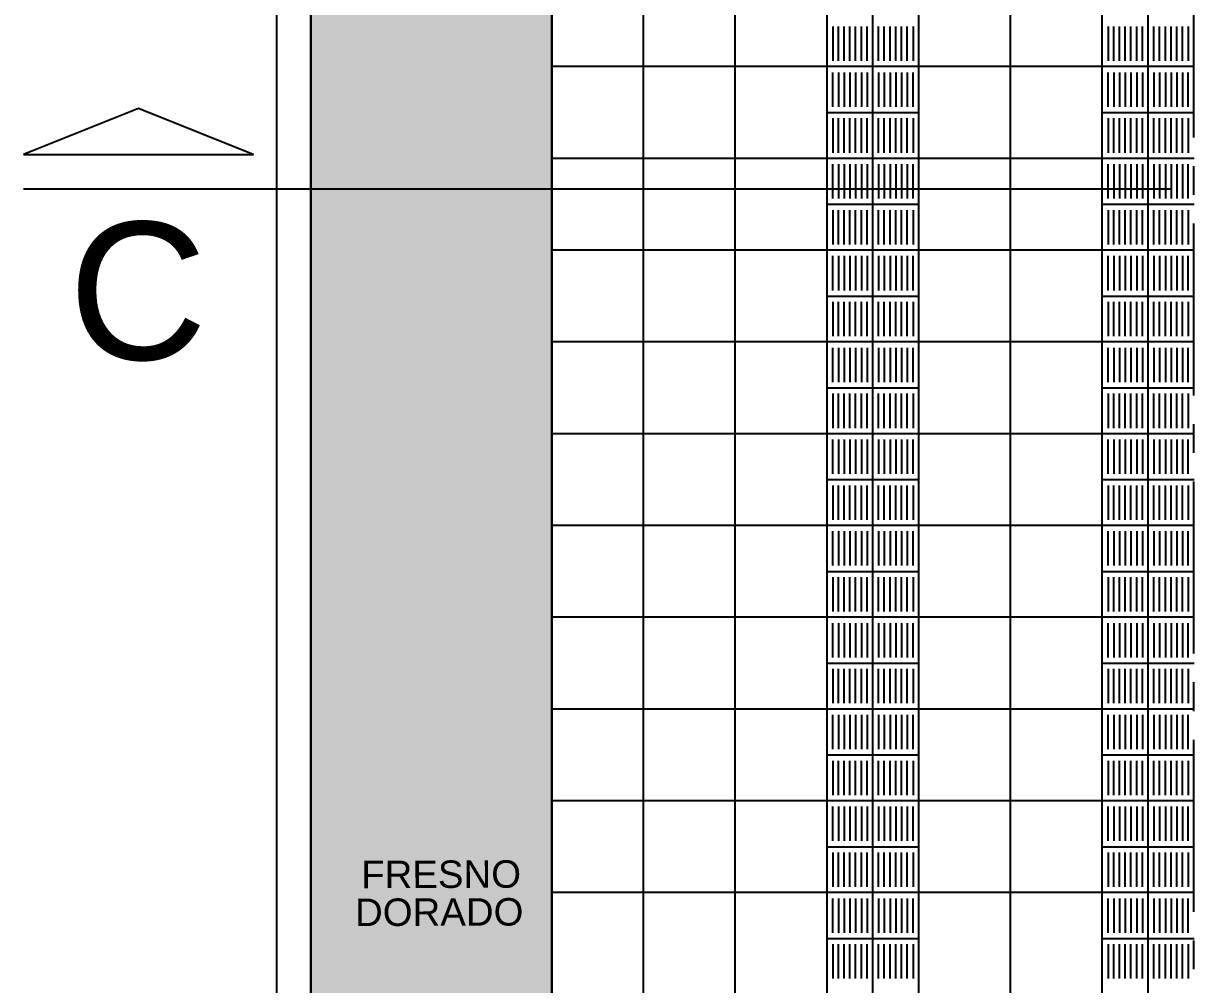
# Model space of a CAD drawing. Header units: inches. Extents: x -309 to 190, y -1585 to -1350.
# Drawn here: x -273.83 to -268.68, y -1390.33 to -1386.14 of the extents above; entities that cross this region are included whole.
import ezdxf
from ezdxf.enums import TextEntityAlignment as Align

# ---------------------------------------------------------------- set-up
doc = ezdxf.new("R2010")
doc.units = ezdxf.units.IN
doc.header["$MEASUREMENT"] = 0
doc.linetypes.add('CENTER2', pattern=[1.125, 0.75, -0.125, 0.125, -0.125])
doc.linetypes.add('HIDDEN', pattern=[0.375, 0.25, -0.125])
for name, color, linetype in [('10-TEXTO', 9, 'CONTINUOUS'), ('CIEGOS', 9, 'CONTINUOUS'), ('DET', 9, 'CONTINUOUS'), ('lm', 9, 'HIDDEN'), ('NO VIDENTES', 9, 'CONTINUOUS'), ('TEXT-MUROS', 9, 'CONTINUOUS'), ('V2', 9, 'CONTINUOUS')]:
    doc.layers.add(name, color=color, linetype=linetype)
doc.styles.add('ARIAL', font='arial.ttf', dxfattribs={"height": 0.225})
doc.styles.add('ROMANS', font='arial.ttf')

msp = doc.modelspace()

# ---------------------------------------------------------------- hatches: boundary and pattern name
at = {"layer": 'DET'}
h = msp.add_hatch(dxfattribs=at)
h.set_pattern_fill('AR-CONC', color=256, scale=0.04, style=0)
h.set_pattern_definition([(50, (136.40562, -1134.24455), (0.28690407, -0.02510085), [0.03, -0.33]), (355, (136.40562, -1134.24455), (-0.05550053, 0.30087685), [0.024, -0.264]), (100.451444, (136.42953, -1134.24665), (0.23140354, 0.275776), [0.02549608, -0.28045684]), (46.1842, (136.40562, -1134.16455), (0.42689653, -0.0662077), [0.045, -0.495]), (96.63564, (136.4412, -1134.17007), (0.37386478, 0.38964744), [0.03824414, -0.4206855]), (351.18416, (136.4056, -1134.16455), (0.37386478, 0.38964744), [0.036, -0.396]), (21, (136.44562, -1134.18455), (0.23876282, -0.16104756), [0.03, -0.33]), (326, (136.44562, -1134.18455), (0.09732613, 0.29006002), [0.024, -0.264]), (71.451445, (136.46552, -1134.19797), (0.33608895, 0.12901246), [0.02549608, -0.28045684]), (37.5, (136.40562, -1134.24455), (0.004863942, 0.133157542), [0, -0.2608, 0, -0.268, 0, -0.265]), (7.5, (136.40562, -1134.24455), (0.105227815, 0.157764685), [0, -0.1528, 0, -0.2548, 0, -0.101]), (327.5, (136.31642, -1134.24455), (0.213528974, -0.009021949), [0, -0.1, 0, -0.312, 0, -0.414]), (317.5, (136.27642, -1134.24455), (0.23327447, 0.04004199), [0, -0.13, 0, -0.2072, 0, -0.294])])
h.paths.add_polyline_path([(-272.5818, -1381.9282), (-272.5819, -1396.7282), (-271.5319, -1396.7282), (-271.5319, -1381.9282)])

# ---------------------------------------------------------------- linework, layer by layer
at = {"layer": 'CIEGOS'}
for points in [[(-270.3319, -1415.8317), (-270.3318, -1378.8654)], [(-269.9319, -1415.6658), (-269.9318, -1379.0311)], [(-269.1319, -1415.334), (-269.1318, -1379.3625)]]:
    msp.add_lwpolyline(points, dxfattribs=at)
at = {"layer": 'DET'}
msp.add_line((-271.1319, -1416.1634), (-271.1318, -1378.5341), dxfattribs=at)
for points in [[(-271.5319, -1416.3293), (-271.5318, -1378.3684)], [(-270.7319, -1415.9975), (-270.7318, -1378.6997)], [(-270.1319, -1415.7487), (-270.1318, -1378.9483)], [(-269.5319, -1415.4999), (-269.5318, -1379.1968)], [(-268.9319, -1415.2511), (-268.9318, -1379.4453)], [(-268.7318, -1386.3282), (-271.5319, -1386.3282)], [(-270.3319, -1386.5282), (-269.9319, -1386.5282)], [(-269.1319, -1386.5282), (-268.7319, -1386.5282)], [(-268.7318, -1386.7282), (-271.5319, -1386.7282)], [(-270.3319, -1386.9282), (-269.9319, -1386.9282)], [(-269.1319, -1386.9282), (-268.7319, -1386.9282)], [(-268.7318, -1387.1282), (-271.5319, -1387.1282)], [(-270.3318, -1387.3282), (-269.9318, -1387.3282)], [(-269.1319, -1387.3282), (-268.7319, -1387.3282)], [(-268.7318, -1387.5282), (-271.5319, -1387.5282)], [(-270.3318, -1387.7282), (-269.9318, -1387.7282)], [(-269.1319, -1387.7282), (-268.7319, -1387.7282)], [(-268.7318, -1387.9282), (-271.5319, -1387.9282)], [(-270.3318, -1388.1282), (-269.9318, -1388.1282)], [(-269.1319, -1388.1282), (-268.7319, -1388.1282)], [(-268.7318, -1388.3282), (-271.5319, -1388.3282)], [(-270.3319, -1388.5282), (-269.9319, -1388.5282)], [(-269.1319, -1388.5282), (-268.7319, -1388.5282)], [(-268.7318, -1388.7282), (-271.5319, -1388.7282)], [(-270.3319, -1388.9282), (-269.9319, -1388.9282)], [(-269.1319, -1388.9282), (-268.7319, -1388.9282)], [(-268.7318, -1389.1282), (-271.5319, -1389.1282)], [(-270.3319, -1389.3282), (-269.9319, -1389.3282)], [(-269.1319, -1389.3282), (-268.7319, -1389.3282)], [(-268.7318, -1389.5282), (-271.5319, -1389.5282)], [(-270.3319, -1389.7282), (-269.9319, -1389.7282)], [(-269.1319, -1389.7282), (-268.7319, -1389.7282)], [(-268.7318, -1389.9282), (-271.5319, -1389.9282)], [(-268.7318, -1389.9282), (-271.5319, -1389.9282)], [(-270.3319, -1390.1282), (-269.9319, -1390.1282)], [(-269.1318, -1390.1282), (-268.7318, -1390.1282)]]:
    msp.add_lwpolyline(points, dxfattribs=at)
at = {"layer": 'lm', "linetype": 'CENTER2'}
msp.add_lwpolyline([(-268.7332, -1417.0117), (-268.7332, -1377.1114)], dxfattribs=at)
msp.add_lwpolyline([(-268.7332, -1417.0117), (-268.7332, -1377.1114)], dxfattribs=at)
at = {"layer": 'NO VIDENTES'}
for p, q in [((-270.3069, -1386.1532), (-270.3069, -1386.3032)), ((-270.2819, -1386.3032), (-270.2819, -1386.1532)), ((-270.2569, -1386.3032), (-270.2569, -1386.1532)), ((-270.2319, -1386.3032), (-270.2319, -1386.1532)), ((-270.2069, -1386.3032), (-270.2069, -1386.1532)), ((-270.1819, -1386.3032), (-270.1819, -1386.1532)), ((-270.1569, -1386.3032), (-270.1569, -1386.1532)), ((-270.1069, -1386.3032), (-270.1069, -1386.1532)), ((-270.0819, -1386.3032), (-270.0819, -1386.1532)), ((-270.0569, -1386.3032), (-270.0569, -1386.1532)), ((-270.0319, -1386.3032), (-270.0319, -1386.1532)), ((-270.0069, -1386.3032), (-270.0069, -1386.1532)), ((-269.9819, -1386.3032), (-269.9819, -1386.1532)), ((-269.9569, -1386.1532), (-269.9569, -1386.3032)), ((-269.1069, -1386.1532), (-269.1069, -1386.3032)), ((-269.0819, -1386.3032), (-269.0819, -1386.1532)), ((-269.0569, -1386.3032), (-269.0569, -1386.1532)), ((-269.0319, -1386.3032), (-269.0319, -1386.1532)), ((-269.0069, -1386.3032), (-269.0069, -1386.1532)), ((-268.9819, -1386.3032), (-268.9819, -1386.1532)), ((-268.9569, -1386.3032), (-268.9569, -1386.1532)), ((-268.9069, -1386.3032), (-268.9069, -1386.1532)), ((-268.8819, -1386.3032), (-268.8819, -1386.1532)), ((-268.8569, -1386.3032), (-268.8569, -1386.1532)), ((-268.8319, -1386.3032), (-268.8319, -1386.1532)), ((-268.8069, -1386.3032), (-268.8069, -1386.1532)), ((-268.7819, -1386.3032), (-268.7819, -1386.1532)), ((-268.7569, -1386.1532), (-268.7569, -1386.3032)), ((-270.3069, -1386.5032), (-270.3069, -1386.3532)), ((-270.2819, -1386.3532), (-270.2819, -1386.5032)), ((-270.2569, -1386.3532), (-270.2569, -1386.5032)), ((-270.2319, -1386.3532), (-270.2319, -1386.5032)), ((-270.2069, -1386.3532), (-270.2069, -1386.5032)), ((-270.1819, -1386.3532), (-270.1819, -1386.5032)), ((-270.1569, -1386.3532), (-270.1569, -1386.5032)), ((-270.1069, -1386.3532), (-270.1069, -1386.5032)), ((-270.0819, -1386.3532), (-270.0819, -1386.5032)), ((-270.0569, -1386.3532), (-270.0569, -1386.5032)), ((-270.0319, -1386.3532), (-270.0319, -1386.5032)), ((-270.0069, -1386.3532), (-270.0069, -1386.5032)), ((-269.9819, -1386.3532), (-269.9819, -1386.5032)), ((-269.9569, -1386.5032), (-269.9569, -1386.3532)), ((-269.1069, -1386.5032), (-269.1069, -1386.3532)), ((-269.0819, -1386.3532), (-269.0819, -1386.5032)), ((-269.0569, -1386.3532), (-269.0569, -1386.5032)), ((-269.0319, -1386.3532), (-269.0319, -1386.5032)), ((-269.0069, -1386.3532), (-269.0069, -1386.5032)), ((-268.9819, -1386.3532), (-268.9819, -1386.5032)), ((-268.9569, -1386.3532), (-268.9569, -1386.5032)), ((-268.9069, -1386.3532), (-268.9069, -1386.5032)), ((-268.8819, -1386.3532), (-268.8819, -1386.5032)), ((-268.8569, -1386.3532), (-268.8569, -1386.5032)), ((-268.8319, -1386.3532), (-268.8319, -1386.5032)), ((-268.8069, -1386.3532), (-268.8069, -1386.5032)), ((-268.7819, -1386.3532), (-268.7819, -1386.5032)), ((-268.7569, -1386.5032), (-268.7569, -1386.3532)), ((-270.3069, -1386.5532), (-270.3069, -1386.7032)), ((-270.2819, -1386.7032), (-270.2819, -1386.5532)), ((-270.2569, -1386.7032), (-270.2569, -1386.5532)), ((-270.2319, -1386.7032), (-270.2319, -1386.5532)), ((-270.2069, -1386.7032), (-270.2069, -1386.5532)), ((-270.1819, -1386.7032), (-270.1819, -1386.5532)), ((-270.1569, -1386.7032), (-270.1569, -1386.5532)), ((-270.1069, -1386.7032), (-270.1069, -1386.5532)), ((-270.0819, -1386.7032), (-270.0819, -1386.5532)), ((-270.0569, -1386.7032), (-270.0569, -1386.5532)), ((-270.0319, -1386.7032), (-270.0319, -1386.5532)), ((-270.0069, -1386.7032), (-270.0069, -1386.5532)), ((-269.9819, -1386.7032), (-269.9819, -1386.5532)), ((-269.9569, -1386.5532), (-269.9569, -1386.7032)), ((-269.1069, -1386.5532), (-269.1069, -1386.7032)), ((-269.0819, -1386.7032), (-269.0819, -1386.5532)), ((-269.0569, -1386.7032), (-269.0569, -1386.5532)), ((-269.0319, -1386.7032), (-269.0319, -1386.5532)), ((-269.0069, -1386.7032), (-269.0069, -1386.5532)), ((-268.9819, -1386.7032), (-268.9819, -1386.5532)), ((-268.9569, -1386.7032), (-268.9569, -1386.5532)), ((-268.9069, -1386.7032), (-268.9069, -1386.5532)), ((-268.8819, -1386.7032), (-268.8819, -1386.5532)), ((-268.8569, -1386.7032), (-268.8569, -1386.5532)), ((-268.8319, -1386.7032), (-268.8319, -1386.5532)), ((-268.8069, -1386.7032), (-268.8069, -1386.5532)), ((-268.7819, -1386.7032), (-268.7819, -1386.5532)), ((-268.7569, -1386.5532), (-268.7569, -1386.7032)), ((-270.3069, -1386.9032), (-270.3069, -1386.7532)), ((-270.2819, -1386.7532), (-270.2819, -1386.9032)), ((-270.2569, -1386.7532), (-270.2569, -1386.9032)), ((-270.2319, -1386.7532), (-270.2319, -1386.9032)), ((-270.2069, -1386.7532), (-270.2069, -1386.9032)), ((-270.1819, -1386.7532), (-270.1819, -1386.9032)), ((-270.1569, -1386.7532), (-270.1569, -1386.9032)), ((-270.1069, -1386.7532), (-270.1069, -1386.9032)), ((-270.0819, -1386.7532), (-270.0819, -1386.9032)), ((-270.0569, -1386.7532), (-270.0569, -1386.9032)), ((-270.0319, -1386.7532), (-270.0319, -1386.9032)), ((-270.0069, -1386.7532), (-270.0069, -1386.9032)), ((-269.9819, -1386.7532), (-269.9819, -1386.9032)), ((-269.9569, -1386.9032), (-269.9569, -1386.7532)), ((-269.1069, -1386.9032), (-269.1069, -1386.7532)), ((-269.0819, -1386.7532), (-269.0819, -1386.9032)), ((-269.0569, -1386.7532), (-269.0569, -1386.9032)), ((-269.0319, -1386.7532), (-269.0319, -1386.9032)), ((-269.0069, -1386.7532), (-269.0069, -1386.9032)), ((-268.9819, -1386.7532), (-268.9819, -1386.9032)), ((-268.9569, -1386.7532), (-268.9569, -1386.9032)), ((-268.9069, -1386.7532), (-268.9069, -1386.9032)), ((-268.8819, -1386.7532), (-268.8819, -1386.9032)), ((-268.8569, -1386.7532), (-268.8569, -1386.9032)), ((-268.8319, -1386.7532), (-268.8319, -1386.9032)), ((-268.8069, -1386.7532), (-268.8069, -1386.9032)), ((-268.7819, -1386.7532), (-268.7819, -1386.9032)), ((-268.7569, -1386.9032), (-268.7569, -1386.7532)), ((-270.3069, -1386.9532), (-270.3069, -1387.1032)), ((-270.2819, -1387.1032), (-270.2819, -1386.9532)), ((-270.2569, -1387.1032), (-270.2569, -1386.9532)), ((-270.2319, -1387.1032), (-270.2319, -1386.9532)), ((-270.2069, -1387.1032), (-270.2069, -1386.9532)), ((-270.1819, -1387.1032), (-270.1819, -1386.9532)), ((-270.1569, -1387.1032), (-270.1569, -1386.9532)), ((-270.1069, -1387.1032), (-270.1069, -1386.9532)), ((-270.0819, -1387.1032), (-270.0819, -1386.9532)), ((-270.0569, -1387.1032), (-270.0569, -1386.9532)), ((-270.0319, -1387.1032), (-270.0319, -1386.9532)), ((-270.0069, -1387.1032), (-270.0069, -1386.9532)), ((-269.9819, -1387.1032), (-269.9819, -1386.9532)), ((-269.9569, -1386.9532), (-269.9569, -1387.1032)), ((-269.1069, -1386.9532), (-269.1069, -1387.1032)), ((-269.0819, -1387.1032), (-269.0819, -1386.9532)), ((-269.0569, -1387.1032), (-269.0569, -1386.9532)), ((-269.0319, -1387.1032), (-269.0319, -1386.9532)), ((-269.0069, -1387.1032), (-269.0069, -1386.9532)), ((-268.9819, -1387.1032), (-268.9819, -1386.9532)), ((-268.9569, -1387.1032), (-268.9569, -1386.9532)), ((-268.9069, -1387.1032), (-268.9069, -1386.9532)), ((-268.8819, -1387.1032), (-268.8819, -1386.9532)), ((-268.8569, -1387.1032), (-268.8569, -1386.9532)), ((-268.8319, -1387.1032), (-268.8319, -1386.9532)), ((-268.8069, -1387.1032), (-268.8069, -1386.9532)), ((-268.7819, -1387.1032), (-268.7819, -1386.9532)), ((-268.7569, -1386.9532), (-268.7569, -1387.1032)), ((-270.3069, -1387.3032), (-270.3069, -1387.1532)), ((-270.2819, -1387.1532), (-270.2819, -1387.3032)), ((-270.2569, -1387.1532), (-270.2569, -1387.3032)), ((-270.2319, -1387.1532), (-270.2319, -1387.3032)), ((-270.2069, -1387.1532), (-270.2069, -1387.3032)), ((-270.1819, -1387.1532), (-270.1819, -1387.3032)), ((-270.1569, -1387.1532), (-270.1569, -1387.3032)), ((-270.1069, -1387.1532), (-270.1069, -1387.3032)), ((-270.0819, -1387.1532), (-270.0819, -1387.3032)), ((-270.0569, -1387.1532), (-270.0569, -1387.3032)), ((-270.0319, -1387.1532), (-270.0319, -1387.3032)), ((-270.0069, -1387.1532), (-270.0069, -1387.3032)), ((-269.9819, -1387.1532), (-269.9819, -1387.3032)), ((-269.9569, -1387.3032), (-269.9569, -1387.1532)), ((-269.1069, -1387.3032), (-269.1069, -1387.1532)), ((-269.0819, -1387.1532), (-269.0819, -1387.3032)), ((-269.0569, -1387.1532), (-269.0569, -1387.3032)), ((-269.0319, -1387.1532), (-269.0319, -1387.3032)), ((-269.0069, -1387.1532), (-269.0069, -1387.3032)), ((-268.9819, -1387.1532), (-268.9819, -1387.3032)), ((-268.9569, -1387.1532), (-268.9569, -1387.3032)), ((-268.9069, -1387.1532), (-268.9069, -1387.3032)), ((-268.8819, -1387.1532), (-268.8819, -1387.3032)), ((-268.8569, -1387.1532), (-268.8569, -1387.3032)), ((-268.8319, -1387.1532), (-268.8319, -1387.3032)), ((-268.8069, -1387.1532), (-268.8069, -1387.3032)), ((-268.7819, -1387.1532), (-268.7819, -1387.3032)), ((-268.7569, -1387.3032), (-268.7569, -1387.1532)), ((-270.3069, -1387.3532), (-270.3069, -1387.5032)), ((-270.2819, -1387.5032), (-270.2819, -1387.3532)), ((-270.2569, -1387.5032), (-270.2569, -1387.3532)), ((-270.2319, -1387.5032), (-270.2319, -1387.3532)), ((-270.2069, -1387.5032), (-270.2069, -1387.3532)), ((-270.1819, -1387.5032), (-270.1819, -1387.3532)), ((-270.1569, -1387.5032), (-270.1569, -1387.3532)), ((-270.1069, -1387.5032), (-270.1069, -1387.3532)), ((-270.0819, -1387.5032), (-270.0819, -1387.3532)), ((-270.0569, -1387.5032), (-270.0569, -1387.3532)), ((-270.0319, -1387.5032), (-270.0319, -1387.3532)), ((-270.0069, -1387.5032), (-270.0069, -1387.3532)), ((-269.9819, -1387.5032), (-269.9819, -1387.3532)), ((-269.9569, -1387.3532), (-269.9569, -1387.5032)), ((-269.1069, -1387.3532), (-269.1069, -1387.5032)), ((-269.0819, -1387.5032), (-269.0819, -1387.3532)), ((-269.0569, -1387.5032), (-269.0569, -1387.3532)), ((-269.0319, -1387.5032), (-269.0319, -1387.3532)), ((-269.0069, -1387.5032), (-269.0069, -1387.3532)), ((-268.9819, -1387.5032), (-268.9819, -1387.3532)), ((-268.9569, -1387.5032), (-268.9569, -1387.3532)), ((-268.9069, -1387.5032), (-268.9069, -1387.3532)), ((-268.8819, -1387.5032), (-268.8819, -1387.3532)), ((-268.8569, -1387.5032), (-268.8569, -1387.3532)), ((-268.8319, -1387.5032), (-268.8319, -1387.3532)), ((-268.8069, -1387.5032), (-268.8069, -1387.3532)), ((-268.7819, -1387.5032), (-268.7819, -1387.3532)), ((-268.7569, -1387.3532), (-268.7569, -1387.5032)), ((-270.3069, -1387.7032), (-270.3069, -1387.5532)), ((-270.2819, -1387.5532), (-270.2819, -1387.7032)), ((-270.2569, -1387.5532), (-270.2569, -1387.7032)), ((-270.2319, -1387.5532), (-270.2319, -1387.7032)), ((-270.2069, -1387.5532), (-270.2069, -1387.7032)), ((-270.1819, -1387.5532), (-270.1819, -1387.7032)), ((-270.1569, -1387.5532), (-270.1569, -1387.7032)), ((-270.1069, -1387.5532), (-270.1069, -1387.7032)), ((-270.0819, -1387.5532), (-270.0819, -1387.7032)), ((-270.0569, -1387.5532), (-270.0569, -1387.7032)), ((-270.0319, -1387.5532), (-270.0319, -1387.7032)), ((-270.0069, -1387.5532), (-270.0069, -1387.7032)), ((-269.9819, -1387.5532), (-269.9819, -1387.7032)), ((-269.9569, -1387.7032), (-269.9569, -1387.5532)), ((-269.1069, -1387.7032), (-269.1069, -1387.5532)), ((-269.0819, -1387.5532), (-269.0819, -1387.7032)), ((-269.0569, -1387.5532), (-269.0569, -1387.7032)), ((-269.0319, -1387.5532), (-269.0319, -1387.7032)), ((-269.0069, -1387.5532), (-269.0069, -1387.7032)), ((-268.9819, -1387.5532), (-268.9819, -1387.7032)), ((-268.9569, -1387.5532), (-268.9569, -1387.7032)), ((-268.9069, -1387.5532), (-268.9069, -1387.7032)), ((-268.8819, -1387.5532), (-268.8819, -1387.7032)), ((-268.8569, -1387.5532), (-268.8569, -1387.7032)), ((-268.8319, -1387.5532), (-268.8319, -1387.7032)), ((-268.8069, -1387.5532), (-268.8069, -1387.7032)), ((-268.7819, -1387.5532), (-268.7819, -1387.7032)), ((-268.7569, -1387.7032), (-268.7569, -1387.5532)), ((-270.3069, -1387.7532), (-270.3069, -1387.9032)), ((-270.2819, -1387.9032), (-270.2819, -1387.7532)), ((-270.2569, -1387.9032), (-270.2569, -1387.7532)), ((-270.2319, -1387.9032), (-270.2319, -1387.7532)), ((-270.2069, -1387.9032), (-270.2069, -1387.7532)), ((-270.1819, -1387.9032), (-270.1819, -1387.7532)), ((-270.1569, -1387.9032), (-270.1569, -1387.7532)), ((-270.1069, -1387.9032), (-270.1069, -1387.7532)), ((-270.0819, -1387.9032), (-270.0819, -1387.7532)), ((-270.0569, -1387.9032), (-270.0569, -1387.7532)), ((-270.0319, -1387.9032), (-270.0319, -1387.7532)), ((-270.0069, -1387.9032), (-270.0069, -1387.7532)), ((-269.9819, -1387.9032), (-269.9819, -1387.7532)), ((-269.9569, -1387.7532), (-269.9569, -1387.9032)), ((-269.1069, -1387.7532), (-269.1069, -1387.9032)), ((-269.0819, -1387.9032), (-269.0819, -1387.7532)), ((-269.0569, -1387.9032), (-269.0569, -1387.7532)), ((-269.0319, -1387.9032), (-269.0319, -1387.7532)), ((-269.0069, -1387.9032), (-269.0069, -1387.7532)), ((-268.9819, -1387.9032), (-268.9819, -1387.7532)), ((-268.9569, -1387.9032), (-268.9569, -1387.7532)), ((-268.9069, -1387.9032), (-268.9069, -1387.7532)), ((-268.8819, -1387.9032), (-268.8819, -1387.7532)), ((-268.8569, -1387.9032), (-268.8569, -1387.7532)), ((-268.8319, -1387.9032), (-268.8319, -1387.7532)), ((-268.8069, -1387.9032), (-268.8069, -1387.7532)), ((-268.7819, -1387.9032), (-268.7819, -1387.7532)), ((-268.7569, -1387.7532), (-268.7569, -1387.9032)), ((-270.3069, -1388.1032), (-270.3069, -1387.9532)), ((-270.2819, -1387.9532), (-270.2819, -1388.1032)), ((-270.2569, -1387.9532), (-270.2569, -1388.1032)), ((-270.2319, -1387.9532), (-270.2319, -1388.1032)), ((-270.2069, -1387.9532), (-270.2069, -1388.1032)), ((-270.1819, -1387.9532), (-270.1819, -1388.1032)), ((-270.1569, -1387.9532), (-270.1569, -1388.1032)), ((-270.1069, -1387.9532), (-270.1069, -1388.1032)), ((-270.0819, -1387.9532), (-270.0819, -1388.1032)), ((-270.0569, -1387.9532), (-270.0569, -1388.1032)), ((-270.0319, -1387.9532), (-270.0319, -1388.1032)), ((-270.0069, -1387.9532), (-270.0069, -1388.1032)), ((-269.9819, -1387.9532), (-269.9819, -1388.1032)), ((-269.9569, -1388.1032), (-269.9569, -1387.9532)), ((-269.1069, -1388.1032), (-269.1069, -1387.9532)), ((-269.0819, -1387.9532), (-269.0819, -1388.1032)), ((-269.0569, -1387.9532), (-269.0569, -1388.1032)), ((-269.0319, -1387.9532), (-269.0319, -1388.1032)), ((-269.0069, -1387.9532), (-269.0069, -1388.1032)), ((-268.9819, -1387.9532), (-268.9819, -1388.1032)), ((-268.9569, -1387.9532), (-268.9569, -1388.1032)), ((-268.9069, -1387.9532), (-268.9069, -1388.1032)), ((-268.8819, -1387.9532), (-268.8819, -1388.1032)), ((-268.8569, -1387.9532), (-268.8569, -1388.1032)), ((-268.8319, -1387.9532), (-268.8319, -1388.1032)), ((-268.8069, -1387.9532), (-268.8069, -1388.1032)), ((-268.7819, -1387.9532), (-268.7819, -1388.1032)), ((-268.7569, -1388.1032), (-268.7569, -1387.9532)), ((-270.3069, -1388.1532), (-270.3069, -1388.3032)), ((-270.2819, -1388.3032), (-270.2819, -1388.1532)), ((-270.2569, -1388.3032), (-270.2569, -1388.1532)), ((-270.2319, -1388.3032), (-270.2319, -1388.1532)), ((-270.2069, -1388.3032), (-270.2069, -1388.1532)), ((-270.1819, -1388.3032), (-270.1819, -1388.1532)), ((-270.1569, -1388.3032), (-270.1569, -1388.1532)), ((-270.1069, -1388.3032), (-270.1069, -1388.1532)), ((-270.0819, -1388.3032), (-270.0819, -1388.1532)), ((-270.0569, -1388.3032), (-270.0569, -1388.1532)), ((-270.0319, -1388.3032), (-270.0319, -1388.1532)), ((-270.0069, -1388.3032), (-270.0069, -1388.1532)), ((-269.9819, -1388.3032), (-269.9819, -1388.1532)), ((-269.9569, -1388.1532), (-269.9569, -1388.3032)), ((-269.1069, -1388.1532), (-269.1069, -1388.3032)), ((-269.0819, -1388.3032), (-269.0819, -1388.1532)), ((-269.0569, -1388.3032), (-269.0569, -1388.1532)), ((-269.0319, -1388.3032), (-269.0319, -1388.1532)), ((-269.0069, -1388.3032), (-269.0069, -1388.1532)), ((-268.9819, -1388.3032), (-268.9819, -1388.1532)), ((-268.9569, -1388.3032), (-268.9569, -1388.1532)), ((-268.9069, -1388.3032), (-268.9069, -1388.1532)), ((-268.8819, -1388.3032), (-268.8819, -1388.1532)), ((-268.8569, -1388.3032), (-268.8569, -1388.1532)), ((-268.8319, -1388.3032), (-268.8319, -1388.1532)), ((-268.8069, -1388.3032), (-268.8069, -1388.1532)), ((-268.7819, -1388.3032), (-268.7819, -1388.1532)), ((-268.7569, -1388.1532), (-268.7569, -1388.3032)), ((-270.3069, -1388.5032), (-270.3069, -1388.3532)), ((-270.2819, -1388.3532), (-270.2819, -1388.5032)), ((-270.2569, -1388.3532), (-270.2569, -1388.5032)), ((-270.2319, -1388.3532), (-270.2319, -1388.5032)), ((-270.2069, -1388.3532), (-270.2069, -1388.5032)), ((-270.1819, -1388.3532), (-270.1819, -1388.5032)), ((-270.1569, -1388.3532), (-270.1569, -1388.5032)), ((-270.1069, -1388.3532), (-270.1069, -1388.5032)), ((-270.0819, -1388.3532), (-270.0819, -1388.5032)), ((-270.0569, -1388.3532), (-270.0569, -1388.5032)), ((-270.0319, -1388.3532), (-270.0319, -1388.5032)), ((-270.0069, -1388.3532), (-270.0069, -1388.5032)), ((-269.9819, -1388.3532), (-269.9819, -1388.5032)), ((-269.9569, -1388.5032), (-269.9569, -1388.3532)), ((-269.1069, -1388.5032), (-269.1069, -1388.3532)), ((-269.0819, -1388.3532), (-269.0819, -1388.5032)), ((-269.0569, -1388.3532), (-269.0569, -1388.5032)), ((-269.0319, -1388.3532), (-269.0319, -1388.5032)), ((-269.0069, -1388.3532), (-269.0069, -1388.5032)), ((-268.9819, -1388.3532), (-268.9819, -1388.5032)), ((-268.9569, -1388.3532), (-268.9569, -1388.5032)), ((-268.9069, -1388.3532), (-268.9069, -1388.5032)), ((-268.8819, -1388.3532), (-268.8819, -1388.5032)), ((-268.8569, -1388.3532), (-268.8569, -1388.5032)), ((-268.8319, -1388.3532), (-268.8319, -1388.5032)), ((-268.8069, -1388.3532), (-268.8069, -1388.5032)), ((-268.7819, -1388.3532), (-268.7819, -1388.5032)), ((-268.7569, -1388.5032), (-268.7569, -1388.3532)), ((-270.3069, -1388.5532), (-270.3069, -1388.7032)), ((-270.2819, -1388.7032), (-270.2819, -1388.5532)), ((-270.2569, -1388.7032), (-270.2569, -1388.5532)), ((-270.2319, -1388.7032), (-270.2319, -1388.5532)), ((-270.2069, -1388.7032), (-270.2069, -1388.5532)), ((-270.1819, -1388.7032), (-270.1819, -1388.5532)), ((-270.1569, -1388.7032), (-270.1569, -1388.5532)), ((-270.1069, -1388.7032), (-270.1069, -1388.5532)), ((-270.0819, -1388.7032), (-270.0819, -1388.5532)), ((-270.0569, -1388.7032), (-270.0569, -1388.5532)), ((-270.0319, -1388.7032), (-270.0319, -1388.5532)), ((-270.0069, -1388.7032), (-270.0069, -1388.5532)), ((-269.9819, -1388.7032), (-269.9819, -1388.5532)), ((-269.9569, -1388.5532), (-269.9569, -1388.7032)), ((-269.1069, -1388.5532), (-269.1069, -1388.7032)), ((-269.0819, -1388.7032), (-269.0819, -1388.5532)), ((-269.0569, -1388.7032), (-269.0569, -1388.5532)), ((-269.0319, -1388.7032), (-269.0319, -1388.5532)), ((-269.0069, -1388.7032), (-269.0069, -1388.5532)), ((-268.9819, -1388.7032), (-268.9819, -1388.5532)), ((-268.9569, -1388.7032), (-268.9569, -1388.5532)), ((-268.9069, -1388.7032), (-268.9069, -1388.5532)), ((-268.8819, -1388.7032), (-268.8819, -1388.5532)), ((-268.8569, -1388.7032), (-268.8569, -1388.5532)), ((-268.8319, -1388.7032), (-268.8319, -1388.5532)), ((-268.8069, -1388.7032), (-268.8069, -1388.5532)), ((-268.7819, -1388.7032), (-268.7819, -1388.5532)), ((-268.7569, -1388.5532), (-268.7569, -1388.7032)), ((-270.3069, -1388.9032), (-270.3069, -1388.7532)), ((-270.2819, -1388.7532), (-270.2819, -1388.9032)), ((-270.2569, -1388.7532), (-270.2569, -1388.9032)), ((-270.2319, -1388.7532), (-270.2319, -1388.9032)), ((-270.2069, -1388.7532), (-270.2069, -1388.9032)), ((-270.1819, -1388.7532), (-270.1819, -1388.9032)), ((-270.1569, -1388.7532), (-270.1569, -1388.9032)), ((-270.1069, -1388.7532), (-270.1069, -1388.9032)), ((-270.0819, -1388.7532), (-270.0819, -1388.9032)), ((-270.0569, -1388.7532), (-270.0569, -1388.9032)), ((-270.0319, -1388.7532), (-270.0319, -1388.9032)), ((-270.0069, -1388.7532), (-270.0069, -1388.9032)), ((-269.9819, -1388.7532), (-269.9819, -1388.9032)), ((-269.9569, -1388.9032), (-269.9569, -1388.7532)), ((-269.1069, -1388.9032), (-269.1069, -1388.7532)), ((-269.0819, -1388.7532), (-269.0819, -1388.9032)), ((-269.0569, -1388.7532), (-269.0569, -1388.9032)), ((-269.0319, -1388.7532), (-269.0319, -1388.9032)), ((-269.0069, -1388.7532), (-269.0069, -1388.9032)), ((-268.9819, -1388.7532), (-268.9819, -1388.9032)), ((-268.9569, -1388.7532), (-268.9569, -1388.9032)), ((-268.9069, -1388.7532), (-268.9069, -1388.9032)), ((-268.8819, -1388.7532), (-268.8819, -1388.9032)), ((-268.8569, -1388.7532), (-268.8569, -1388.9032)), ((-268.8319, -1388.7532), (-268.8319, -1388.9032)), ((-268.8069, -1388.7532), (-268.8069, -1388.9032)), ((-268.7819, -1388.7532), (-268.7819, -1388.9032)), ((-268.7569, -1388.9032), (-268.7569, -1388.7532)), ((-270.3069, -1388.9532), (-270.3069, -1389.1032)), ((-270.2819, -1389.1032), (-270.2819, -1388.9532)), ((-270.2569, -1389.1032), (-270.2569, -1388.9532)), ((-270.2319, -1389.1032), (-270.2319, -1388.9532)), ((-270.2069, -1389.1032), (-270.2069, -1388.9532)), ((-270.1819, -1389.1032), (-270.1819, -1388.9532)), ((-270.1569, -1389.1032), (-270.1569, -1388.9532)), ((-270.1069, -1389.1032), (-270.1069, -1388.9532)), ((-270.0819, -1389.1032), (-270.0819, -1388.9532)), ((-270.0569, -1389.1032), (-270.0569, -1388.9532)), ((-270.0319, -1389.1032), (-270.0319, -1388.9532)), ((-270.0069, -1389.1032), (-270.0069, -1388.9532)), ((-269.9819, -1389.1032), (-269.9819, -1388.9532)), ((-269.9569, -1388.9532), (-269.9569, -1389.1032)), ((-269.1069, -1388.9532), (-269.1069, -1389.1032)), ((-269.0819, -1389.1032), (-269.0819, -1388.9532)), ((-269.0569, -1389.1032), (-269.0569, -1388.9532)), ((-269.0319, -1389.1032), (-269.0319, -1388.9532)), ((-269.0069, -1389.1032), (-269.0069, -1388.9532)), ((-268.9819, -1389.1032), (-268.9819, -1388.9532)), ((-268.9569, -1389.1032), (-268.9569, -1388.9532)), ((-268.9069, -1389.1032), (-268.9069, -1388.9532)), ((-268.8819, -1389.1032), (-268.8819, -1388.9532)), ((-268.8569, -1389.1032), (-268.8569, -1388.9532)), ((-268.8319, -1389.1032), (-268.8319, -1388.9532)), ((-268.8069, -1389.1032), (-268.8069, -1388.9532)), ((-268.7819, -1389.1032), (-268.7819, -1388.9532)), ((-268.7569, -1388.9532), (-268.7569, -1389.1032)), ((-270.3069, -1389.3032), (-270.3069, -1389.1532)), ((-270.2819, -1389.1532), (-270.2819, -1389.3032)), ((-270.2569, -1389.1532), (-270.2569, -1389.3032)), ((-270.2319, -1389.1532), (-270.2319, -1389.3032)), ((-270.2069, -1389.1532), (-270.2069, -1389.3032)), ((-270.1819, -1389.1532), (-270.1819, -1389.3032)), ((-270.1569, -1389.1532), (-270.1569, -1389.3032)), ((-270.1069, -1389.1532), (-270.1069, -1389.3032)), ((-270.0819, -1389.1532), (-270.0819, -1389.3032)), ((-270.0569, -1389.1532), (-270.0569, -1389.3032)), ((-270.0319, -1389.1532), (-270.0319, -1389.3032)), ((-270.0069, -1389.1532), (-270.0069, -1389.3032)), ((-269.9819, -1389.1532), (-269.9819, -1389.3032)), ((-269.9569, -1389.3032), (-269.9569, -1389.1532)), ((-269.1069, -1389.3032), (-269.1069, -1389.1532)), ((-269.0819, -1389.1532), (-269.0819, -1389.3032)), ((-269.0569, -1389.1532), (-269.0569, -1389.3032)), ((-269.0319, -1389.1532), (-269.0319, -1389.3032)), ((-269.0069, -1389.1532), (-269.0069, -1389.3032)), ((-268.9819, -1389.1532), (-268.9819, -1389.3032)), ((-268.9569, -1389.1532), (-268.9569, -1389.3032)), ((-268.9069, -1389.1532), (-268.9069, -1389.3032)), ((-268.8819, -1389.1532), (-268.8819, -1389.3032)), ((-268.8569, -1389.1532), (-268.8569, -1389.3032)), ((-268.8319, -1389.1532), (-268.8319, -1389.3032)), ((-268.8069, -1389.1532), (-268.8069, -1389.3032)), ((-268.7819, -1389.1532), (-268.7819, -1389.3032)), ((-268.7569, -1389.3032), (-268.7569, -1389.1532)), ((-270.3069, -1389.3532), (-270.3069, -1389.5032)), ((-270.2819, -1389.5032), (-270.2819, -1389.3532)), ((-270.2569, -1389.5032), (-270.2569, -1389.3532)), ((-270.2319, -1389.5032), (-270.2319, -1389.3532)), ((-270.2069, -1389.5032), (-270.2069, -1389.3532)), ((-270.1819, -1389.5032), (-270.1819, -1389.3532)), ((-270.1569, -1389.5032), (-270.1569, -1389.3532)), ((-270.1069, -1389.5032), (-270.1069, -1389.3532)), ((-270.0819, -1389.5032), (-270.0819, -1389.3532)), ((-270.0569, -1389.5032), (-270.0569, -1389.3532)), ((-270.0319, -1389.5032), (-270.0319, -1389.3532)), ((-270.0069, -1389.5032), (-270.0069, -1389.3532)), ((-269.9819, -1389.5032), (-269.9819, -1389.3532)), ((-269.9569, -1389.3532), (-269.9569, -1389.5032)), ((-269.1069, -1389.3532), (-269.1069, -1389.5032)), ((-269.0819, -1389.5032), (-269.0819, -1389.3532)), ((-269.0569, -1389.5032), (-269.0569, -1389.3532)), ((-269.0319, -1389.5032), (-269.0319, -1389.3532)), ((-269.0069, -1389.5032), (-269.0069, -1389.3532)), ((-268.9819, -1389.5032), (-268.9819, -1389.3532)), ((-268.9569, -1389.5032), (-268.9569, -1389.3532)), ((-268.9069, -1389.5032), (-268.9069, -1389.3532)), ((-268.8819, -1389.5032), (-268.8819, -1389.3532)), ((-268.8569, -1389.5032), (-268.8569, -1389.3532)), ((-268.8319, -1389.5032), (-268.8319, -1389.3532)), ((-268.8069, -1389.5032), (-268.8069, -1389.3532)), ((-268.7819, -1389.5032), (-268.7819, -1389.3532)), ((-268.7569, -1389.3532), (-268.7569, -1389.5032)), ((-270.3069, -1389.7032), (-270.3069, -1389.5532)), ((-270.2819, -1389.5532), (-270.2819, -1389.7032)), ((-270.2569, -1389.5532), (-270.2569, -1389.7032)), ((-270.2319, -1389.5532), (-270.2319, -1389.7032)), ((-270.2069, -1389.5532), (-270.2069, -1389.7032)), ((-270.1819, -1389.5532), (-270.1819, -1389.7032)), ((-270.1569, -1389.5532), (-270.1569, -1389.7032)), ((-270.1069, -1389.5532), (-270.1069, -1389.7032)), ((-270.0819, -1389.5532), (-270.0819, -1389.7032)), ((-270.0569, -1389.5532), (-270.0569, -1389.7032)), ((-270.0319, -1389.5532), (-270.0319, -1389.7032)), ((-270.0069, -1389.5532), (-270.0069, -1389.7032)), ((-269.9819, -1389.5532), (-269.9819, -1389.7032)), ((-269.9569, -1389.7032), (-269.9569, -1389.5532)), ((-269.1069, -1389.7032), (-269.1069, -1389.5532)), ((-269.0819, -1389.5532), (-269.0819, -1389.7032)), ((-269.0569, -1389.5532), (-269.0569, -1389.7032)), ((-269.0319, -1389.5532), (-269.0319, -1389.7032)), ((-269.0069, -1389.5532), (-269.0069, -1389.7032)), ((-268.9819, -1389.5532), (-268.9819, -1389.7032)), ((-268.9569, -1389.5532), (-268.9569, -1389.7032)), ((-268.9069, -1389.5532), (-268.9069, -1389.7032)), ((-268.8819, -1389.5532), (-268.8819, -1389.7032)), ((-268.8569, -1389.5532), (-268.8569, -1389.7032)), ((-268.8319, -1389.5532), (-268.8319, -1389.7032)), ((-268.8069, -1389.5532), (-268.8069, -1389.7032)), ((-268.7819, -1389.5532), (-268.7819, -1389.7032)), ((-268.7569, -1389.7032), (-268.7569, -1389.5532)), ((-270.3069, -1389.7532), (-270.3069, -1389.9032)), ((-270.2819, -1389.9032), (-270.2819, -1389.7532)), ((-270.2569, -1389.9032), (-270.2569, -1389.7532)), ((-270.2319, -1389.9032), (-270.2319, -1389.7532)), ((-270.2069, -1389.9032), (-270.2069, -1389.7532)), ((-270.1819, -1389.9032), (-270.1819, -1389.7532)), ((-270.1569, -1389.9032), (-270.1569, -1389.7532)), ((-270.1069, -1389.9032), (-270.1069, -1389.7532)), ((-270.0819, -1389.9032), (-270.0819, -1389.7532)), ((-270.0569, -1389.9032), (-270.0569, -1389.7532)), ((-270.0319, -1389.9032), (-270.0319, -1389.7532)), ((-270.0069, -1389.9032), (-270.0069, -1389.7532)), ((-269.9819, -1389.9032), (-269.9819, -1389.7532)), ((-269.9569, -1389.7532), (-269.9569, -1389.9032)), ((-269.1069, -1389.7532), (-269.1069, -1389.9032)), ((-269.0819, -1389.9032), (-269.0819, -1389.7532)), ((-269.0569, -1389.9032), (-269.0569, -1389.7532)), ((-269.0319, -1389.9032), (-269.0319, -1389.7532)), ((-269.0069, -1389.9032), (-269.0069, -1389.7532)), ((-268.9819, -1389.9032), (-268.9819, -1389.7532)), ((-268.9569, -1389.9032), (-268.9569, -1389.7532)), ((-268.9069, -1389.9032), (-268.9069, -1389.7532)), ((-268.8819, -1389.9032), (-268.8819, -1389.7532)), ((-268.8569, -1389.9032), (-268.8569, -1389.7532)), ((-268.8319, -1389.9032), (-268.8319, -1389.7532)), ((-268.8069, -1389.9032), (-268.8069, -1389.7532)), ((-268.7819, -1389.9032), (-268.7819, -1389.7532)), ((-268.7569, -1389.7532), (-268.7569, -1389.9032)), ((-270.3069, -1390.1032), (-270.3069, -1389.9532)), ((-270.2819, -1389.9532), (-270.2819, -1390.1032)), ((-270.2569, -1389.9532), (-270.2569, -1390.1032)), ((-270.2319, -1389.9532), (-270.2319, -1390.1032)), ((-270.2069, -1389.9532), (-270.2069, -1390.1032)), ((-270.1819, -1389.9532), (-270.1819, -1390.1032)), ((-270.1569, -1389.9532), (-270.1569, -1390.1032)), ((-270.1069, -1389.9532), (-270.1069, -1390.1032)), ((-270.0819, -1389.9532), (-270.0819, -1390.1032)), ((-270.0569, -1389.9532), (-270.0569, -1390.1032)), ((-270.0319, -1389.9532), (-270.0319, -1390.1032)), ((-270.0069, -1389.9532), (-270.0069, -1390.1032)), ((-269.9819, -1389.9532), (-269.9819, -1390.1032)), ((-269.9569, -1390.1032), (-269.9569, -1389.9532)), ((-269.1069, -1390.1032), (-269.1069, -1389.9532)), ((-269.0819, -1389.9532), (-269.0819, -1390.1032)), ((-269.0569, -1389.9532), (-269.0569, -1390.1032)), ((-269.0319, -1389.9532), (-269.0319, -1390.1032)), ((-269.0069, -1389.9532), (-269.0069, -1390.1032)), ((-268.9819, -1389.9532), (-268.9819, -1390.1032)), ((-268.9569, -1389.9532), (-268.9569, -1390.1032)), ((-268.9069, -1389.9532), (-268.9069, -1390.1032)), ((-268.8819, -1389.9532), (-268.8819, -1390.1032)), ((-268.8569, -1389.9532), (-268.8569, -1390.1032)), ((-268.8319, -1389.9532), (-268.8319, -1390.1032)), ((-268.8069, -1389.9532), (-268.8069, -1390.1032)), ((-268.7819, -1389.9532), (-268.7819, -1390.1032)), ((-268.7569, -1390.1032), (-268.7569, -1389.9532)), ((-270.3069, -1390.1532), (-270.3069, -1390.3032)), ((-270.2819, -1390.3032), (-270.2819, -1390.1532)), ((-270.2569, -1390.3032), (-270.2569, -1390.1532)), ((-270.2319, -1390.3032), (-270.2319, -1390.1532)), ((-270.2069, -1390.3032), (-270.2069, -1390.1532)), ((-270.1819, -1390.3032), (-270.1819, -1390.1532)), ((-270.1569, -1390.3032), (-270.1569, -1390.1532)), ((-270.1069, -1390.3032), (-270.1069, -1390.1532)), ((-270.0819, -1390.3032), (-270.0819, -1390.1532)), ((-270.0569, -1390.3032), (-270.0569, -1390.1532)), ((-270.0319, -1390.3032), (-270.0319, -1390.1532)), ((-270.0069, -1390.3032), (-270.0069, -1390.1532)), ((-269.9819, -1390.3032), (-269.9819, -1390.1532)), ((-269.9569, -1390.1532), (-269.9569, -1390.3032)), ((-269.1069, -1390.1532), (-269.1069, -1390.3032)), ((-269.0819, -1390.3032), (-269.0819, -1390.1532)), ((-269.0569, -1390.3032), (-269.0569, -1390.1532)), ((-269.0319, -1390.3032), (-269.0319, -1390.1532)), ((-269.0069, -1390.3032), (-269.0069, -1390.1532)), ((-268.9819, -1390.3032), (-268.9819, -1390.1532)), ((-268.9569, -1390.3032), (-268.9569, -1390.1532)), ((-268.9069, -1390.3032), (-268.9069, -1390.1532)), ((-268.8819, -1390.3032), (-268.8819, -1390.1532)), ((-268.8569, -1390.3032), (-268.8569, -1390.1532)), ((-268.8319, -1390.3032), (-268.8319, -1390.1532)), ((-268.8069, -1390.3032), (-268.8069, -1390.1532)), ((-268.7819, -1390.3032), (-268.7819, -1390.1532)), ((-268.7569, -1390.1532), (-268.7569, -1390.3032))]:
    msp.add_line(p, q, dxfattribs=at)
at = {"layer": 'TEXT-MUROS'}
for points in [[(-273.8337, -1386.7111), (-272.8337, -1386.7111), (-273.3337, -1386.5111), (-273.8337, -1386.7111)], [(-273.8337, -1386.8611), (-268.8337, -1386.8611)]]:
    msp.add_lwpolyline(points, dxfattribs=at)
at = {"layer": 'V2'}
for points in [[(-272.7318, -1415.4082, 0.414214), (-264.7318, -1423.4082), (-172.7318, -1423.4082, 0.414214), (-164.7318, -1415.4082), (-164.7318, -1390.4819, 0.330583), (-171.8369, -1380.9101), (-202.5175, -1371.6307, 0.073558), (-204.8335, -1371.2882), (-264.7318, -1371.2882, 0.414214), (-272.7318, -1379.2882)], [(-272.5818, -1415.4082, 0.414214), (-264.7318, -1423.2582), (-172.7318, -1423.2582, 0.414214), (-164.8818, -1415.4082), (-164.8818, -1390.4819, 0.330583), (-171.8803, -1381.0537), (-202.5609, -1371.7743, 0.073558), (-204.8335, -1371.4382), (-264.7318, -1371.4382, 0.414214), (-272.5818, -1379.2882)]]:
    msp.add_lwpolyline(points, format="xyb", close=True, dxfattribs=at)
msp.add_lwpolyline([(-271.5319, -1396.7282), (-272.5818, -1396.7282), (-272.5818, -1381.9282), (-271.5319, -1381.9282)], close=True, dxfattribs=at)
msp.add_lwpolyline([(-271.5319, -1389.5282), (-271.5319, -1389.5282), (-271.5319, -1390.3282), (-271.5319, -1390.3282)], dxfattribs=at)

# ---------------------------------------------------------------- texts
at = {"layer": '10-TEXTO', "style": 'ROMANS'}
for s, p in [('FRESNO', (-272.362, -1389.9092)), ('DORADO', (-272.3888, -1390.0741))]:
    msp.add_text(s, height=0.1197, rotation=0.191, dxfattribs=at).set_placement(p)
at = {"layer": 'TEXT-MUROS', "style": 'ARIAL'}
msp.add_text('C', height=0.6, dxfattribs=at).set_placement((-273.336, -1387.6054), align=Align.CENTER)

doc.saveas('drawing.dxf')
